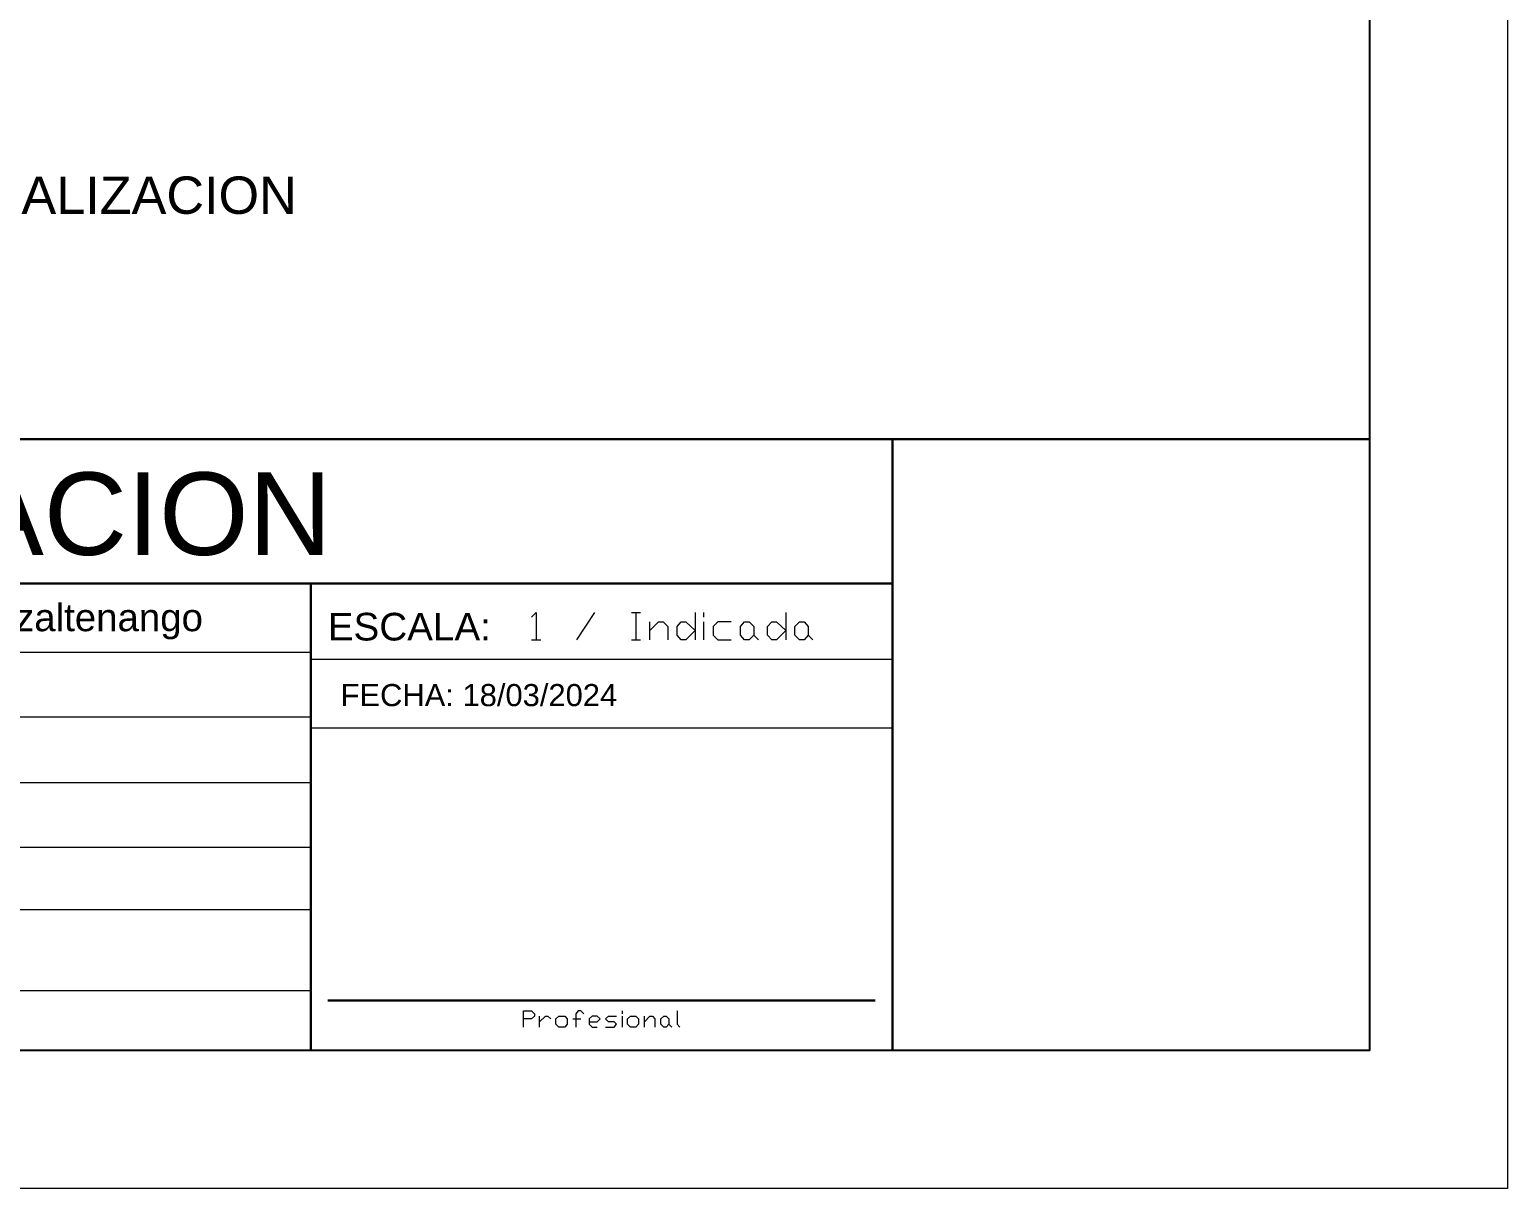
# Model space of a CAD drawing. Header units: millimetres. Extents: x 2364 to 2508, y 1551 to 1771.
# Drawn here: x 2436.1 to 2507.8, y 1550.7 to 1606.9 of the extents above; entities that cross this region are included whole.
import ezdxf

# ---------------------------------------------------------------- set-up
doc = ezdxf.new("R2010")
doc.units = ezdxf.units.MM
for name, color, linetype in [('PDF_10 Formato', 7, 'Continuous'), ('PDF_FORMATO', 7, 'Continuous'), ('PDF_Text', 7, 'Continuous'), ('PDF_TEXTO FIJO', 7, 'Continuous')]:
    doc.layers.add(name, color=color, linetype=linetype)
doc.styles.add('PDF Arial-BoldMT', font='arial.ttf')
doc.styles.add('PDF ArialMT', font='arial.ttf')

msp = doc.modelspace()

# ---------------------------------------------------------------- linework, layer by layer
at = {"layer": 'PDF_10 Formato', "lineweight": 9}
msp.add_lwpolyline([(2363.786, 1550.723), (2363.786, 1770.654), (2507.751, 1770.654), (2507.751, 1550.723)], close=True, dxfattribs=at)
at = {"layer": 'PDF_10 Formato', "lineweight": 25}
msp.add_lwpolyline([(2501.059, 1766.107), (2501.059, 1557.416), (2377.143, 1557.416), (2377.143, 1766.107)], close=True, dxfattribs=at)
at = {"layer": 'PDF_FORMATO', "lineweight": 30}
for points in [[(2377.143, 1587.068), (2501.059, 1587.068)], [(2477.93, 1587.068), (2477.93, 1557.416)], [(2377.143, 1580.064), (2477.93, 1580.064)], [(2449.719, 1580.064), (2449.719, 1557.416)], [(2450.538, 1559.845), (2477.083, 1559.845)]]:
    msp.add_lwpolyline(points, dxfattribs=at)
at = {"layer": 'PDF_FORMATO', "lineweight": 20}
for points in [[(2377.143, 1576.732), (2449.662, 1576.732)], [(2449.719, 1576.393), (2477.93, 1576.393)], [(2377.143, 1573.597), (2449.662, 1573.597)], [(2449.719, 1573.061), (2477.93, 1573.061)], [(2377.2, 1570.406), (2449.719, 1570.406)], [(2377.2, 1567.272), (2449.719, 1567.272)], [(2377.143, 1564.25), (2449.662, 1564.25)], [(2377.143, 1560.325), (2449.662, 1560.325)]]:
    msp.add_lwpolyline(points, dxfattribs=at)
at = {"layer": 'PDF_TEXTO FIJO', "lineweight": 9}
for points in [[(2460.422, 1578.426), (2460.648, 1578.652), (2460.648, 1577.325)], [(2462.624, 1577.325), (2463.5, 1578.652)], [(2465.279, 1578.652), (2465.703, 1578.652)], [(2465.477, 1578.652), (2465.477, 1577.325)], [(2468.357, 1578.652), (2468.357, 1577.325)], [(2468.781, 1578.426), (2468.781, 1578.652)], [(2472.763, 1578.652), (2472.763, 1577.325)], [(2466.154, 1577.325), (2466.154, 1578.2)], [(2466.154, 1577.777), (2466.578, 1578.2), (2466.804, 1578.2), (2467.03, 1577.974), (2467.03, 1577.325)], [(2468.781, 1577.325), (2468.781, 1578.2)], [(2470.108, 1578.2), (2469.458, 1578.2), (2469.233, 1577.974), (2469.233, 1577.551), (2469.458, 1577.325), (2470.108, 1577.325)], [(2471.209, 1577.551), (2471.435, 1577.325)], [(2473.836, 1577.551), (2474.062, 1577.325)], [(2460.422, 1577.325), (2460.874, 1577.325)], [(2465.279, 1577.325), (2465.703, 1577.325)], [(2460.026, 1558.546), (2460.026, 1559.336), (2460.422, 1559.336), (2460.563, 1559.195), (2460.563, 1559.082), (2460.422, 1558.941), (2460.026, 1558.941)], [(2460.817, 1558.546), (2460.817, 1559.082)], [(2460.817, 1558.8), (2461.1, 1559.082), (2461.213, 1559.082), (2461.354, 1558.941)], [(2462.427, 1558.941), (2462.822, 1558.941)], [(2462.963, 1559.195), (2462.822, 1559.336), (2462.681, 1559.336), (2462.568, 1559.195), (2462.568, 1558.546)], [(2463.218, 1558.8), (2463.613, 1558.8), (2463.754, 1558.941), (2463.613, 1559.082), (2463.359, 1559.082), (2463.218, 1558.941), (2463.218, 1558.687), (2463.359, 1558.546), (2463.613, 1558.546)], [(2464.008, 1558.546), (2464.432, 1558.546), (2464.545, 1558.687), (2464.432, 1558.8), (2464.149, 1558.8), (2464.008, 1558.941), (2464.149, 1559.082), (2464.545, 1559.082)], [(2464.827, 1559.195), (2464.827, 1559.336)], [(2464.827, 1558.546), (2464.827, 1559.082)], [(2465.9, 1558.546), (2465.9, 1559.082)], [(2465.9, 1558.8), (2466.154, 1559.082), (2466.296, 1559.082), (2466.409, 1558.941), (2466.409, 1558.546)], [(2467.482, 1559.336), (2467.482, 1558.687), (2467.623, 1558.546)], [(2467.086, 1558.687), (2467.228, 1558.546)]]:
    msp.add_lwpolyline(points, dxfattribs=at)
for points in [[(2468.357, 1577.777), (2467.905, 1577.325), (2467.679, 1577.325), (2467.482, 1577.551), (2467.482, 1577.974), (2467.679, 1578.2), (2467.905, 1578.2)], [(2470.983, 1577.325), (2470.758, 1577.325), (2470.56, 1577.551), (2470.56, 1577.974), (2470.758, 1578.2), (2470.983, 1578.2), (2471.209, 1577.974), (2471.209, 1577.551)], [(2472.763, 1577.777), (2472.311, 1577.325), (2472.085, 1577.325), (2471.859, 1577.551), (2471.859, 1577.974), (2472.085, 1578.2), (2472.311, 1578.2)], [(2473.638, 1577.325), (2473.412, 1577.325), (2473.186, 1577.551), (2473.186, 1577.974), (2473.412, 1578.2), (2473.638, 1578.2), (2473.836, 1577.974), (2473.836, 1577.551)], [(2462.031, 1558.546), (2461.749, 1558.546), (2461.608, 1558.687), (2461.608, 1558.941), (2461.749, 1559.082), (2462.031, 1559.082), (2462.144, 1558.941), (2462.144, 1558.687)], [(2465.477, 1558.546), (2465.223, 1558.546), (2465.081, 1558.687), (2465.081, 1558.941), (2465.223, 1559.082), (2465.477, 1559.082), (2465.618, 1558.941), (2465.618, 1558.687)], [(2466.945, 1558.546), (2466.832, 1558.546), (2466.691, 1558.687), (2466.691, 1558.941), (2466.832, 1559.082), (2466.945, 1559.082), (2467.086, 1558.941), (2467.086, 1558.687)]]:
    msp.add_lwpolyline(points, close=True, dxfattribs=at)

# ---------------------------------------------------------------- texts
at = {"layer": 'PDF_Text', "attachment_point": 4}
for s, insert, char_height, style in [('PLANO DE LOCALIZACION', (2416.991, 1598.882), 1.81079, 'PDF Arial-BoldMT'), ('PLANO DE LOCALIZACION', (2379.939, 1583.419), 4.00062, 'PDF ArialMT'), ('DE:Quetzaltenango', (2428.231, 1578.214), 1.33353, 'PDF Arial-BoldMT'), ('ESCALA:', (2450.541, 1577.959), 1.3413, 'PDF Arial-BoldMT'), ('FECHA: 18/03/2024', (2451.163, 1574.642), 1.07305, 'PDF Arial-BoldMT')]:
    msp.add_mtext(s, dxfattribs=dict(at, insert=insert, char_height=char_height, style=style))

doc.saveas('drawing.dxf')
